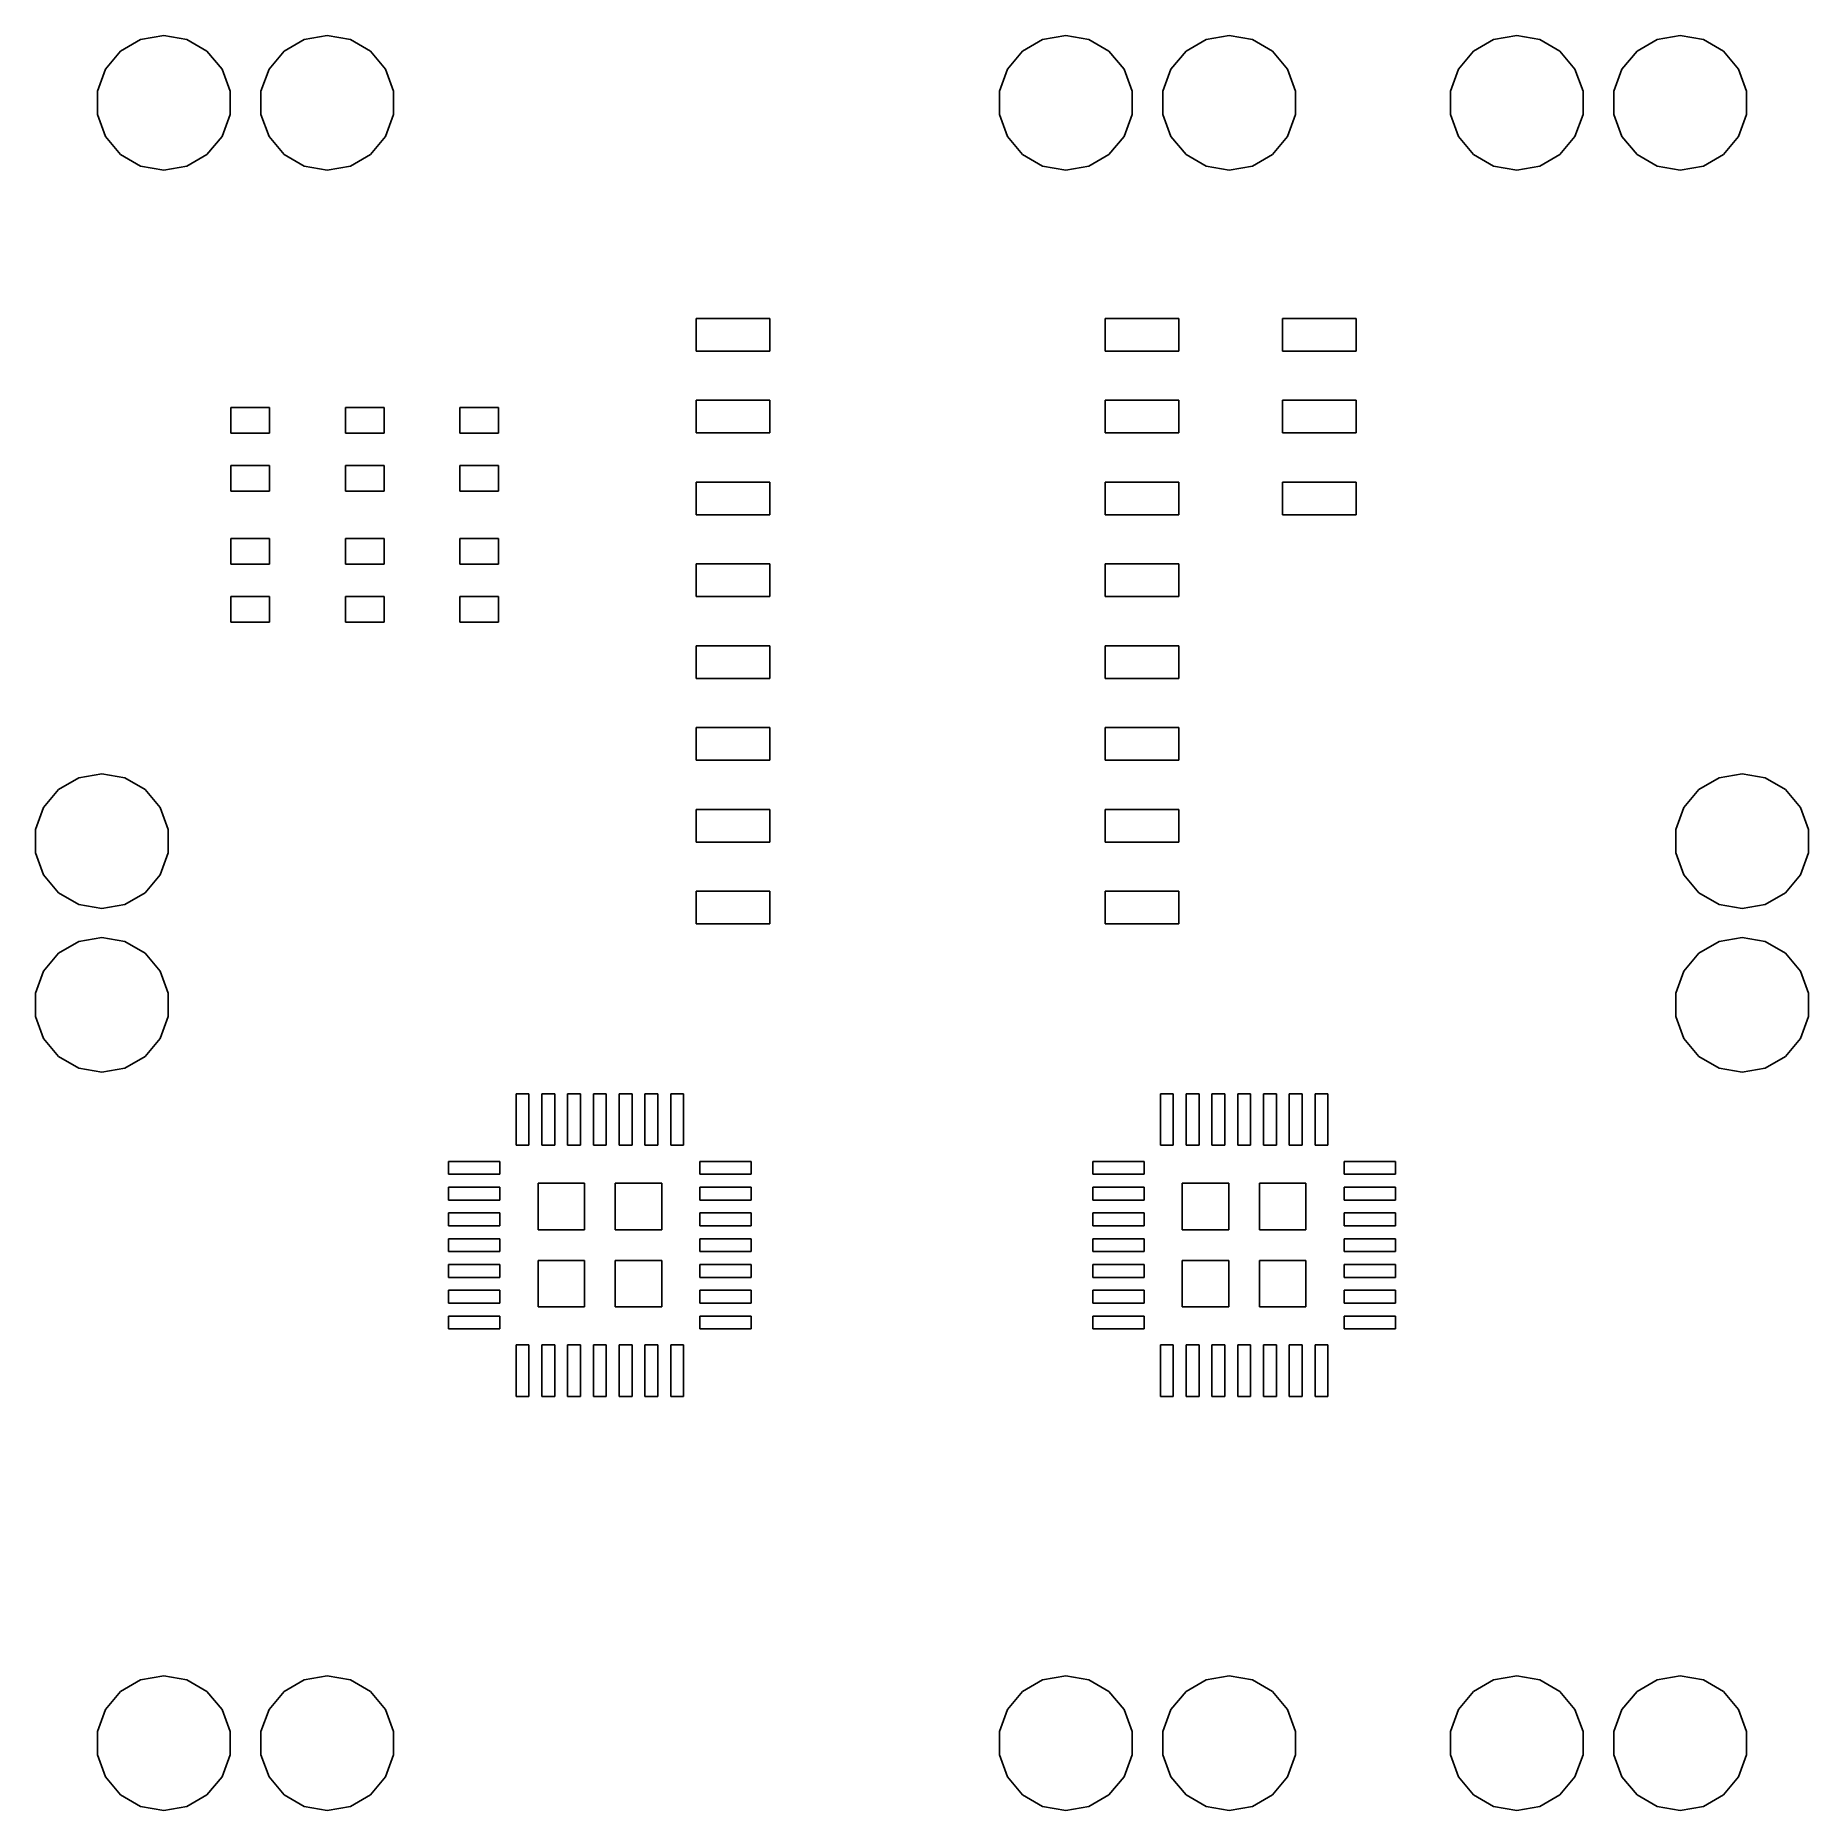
# Model space of a CAD drawing. Extents: x 1.2 to 28.8, y 1.2 to 28.8.
import ezdxf

# ---------------------------------------------------------------- set-up
doc = ezdxf.new("R2010")
doc.units = 0
doc.header["$MEASUREMENT"] = 0
doc.layers.add('BLACK', color=7, linetype='CONTINUOUS')

msp = doc.modelspace()

# ---------------------------------------------------------------- linework, layer by layer
at = {"layer": 'Black'}
for p, q in [((2.55804, 28.5308), (2.87246, 28.7123)), ((2.87246, 28.7123), (3.23, 28.7754)), ((3.23, 28.7754), (3.58754, 28.7123)), ((3.58754, 28.7123), (3.90196, 28.5308)), ((5.09804, 28.5308), (5.41246, 28.7123)), ((5.41246, 28.7123), (5.77, 28.7754)), ((5.77, 28.7754), (6.12754, 28.7123)), ((6.12754, 28.7123), (6.44196, 28.5308)), ((16.558, 28.5308), (16.8725, 28.7123)), ((16.8725, 28.7123), (17.23, 28.7754)), ((17.23, 28.7754), (17.5875, 28.7123)), ((17.5875, 28.7123), (17.902, 28.5308)), ((19.098, 28.5308), (19.4125, 28.7123)), ((19.4125, 28.7123), (19.77, 28.7754)), ((19.77, 28.7754), (20.1275, 28.7123)), ((20.1275, 28.7123), (20.442, 28.5308)), ((23.558, 28.5308), (23.8725, 28.7123)), ((23.8725, 28.7123), (24.23, 28.7754)), ((24.23, 28.7754), (24.5875, 28.7123)), ((24.5875, 28.7123), (24.902, 28.5308)), ((26.098, 28.5308), (26.4125, 28.7123)), ((26.4125, 28.7123), (26.77, 28.7754)), ((26.77, 28.7754), (27.1275, 28.7123)), ((27.1275, 28.7123), (27.442, 28.5308)), ((2.32468, 28.2527), (2.55804, 28.5308)), ((3.90196, 28.5308), (4.13532, 28.2527)), ((4.86468, 28.2527), (5.09804, 28.5308)), ((6.44196, 28.5308), (6.67532, 28.2527)), ((16.3247, 28.2527), (16.558, 28.5308)), ((17.902, 28.5308), (18.1353, 28.2527)), ((18.8647, 28.2527), (19.098, 28.5308)), ((20.442, 28.5308), (20.6753, 28.2527)), ((23.3247, 28.2527), (23.558, 28.5308)), ((24.902, 28.5308), (25.1353, 28.2527)), ((25.8647, 28.2527), (26.098, 28.5308)), ((27.442, 28.5308), (27.6753, 28.2527)), ((2.2005, 27.9115), (2.32468, 28.2527)), ((4.13532, 28.2527), (4.2595, 27.9115)), ((4.7405, 27.9115), (4.86468, 28.2527)), ((6.67532, 28.2527), (6.7995, 27.9115)), ((16.2005, 27.9115), (16.3247, 28.2527)), ((18.1353, 28.2527), (18.2595, 27.9115)), ((18.7405, 27.9115), (18.8647, 28.2527)), ((20.6753, 28.2527), (20.7995, 27.9115)), ((23.2005, 27.9115), (23.3247, 28.2527)), ((25.1353, 28.2527), (25.2595, 27.9115)), ((25.7405, 27.9115), (25.8647, 28.2527)), ((27.6753, 28.2527), (27.7995, 27.9115)), ((2.2005, 27.5485), (2.2005, 27.9115)), ((4.2595, 27.9115), (4.2595, 27.5485)), ((4.7405, 27.5485), (4.7405, 27.9115)), ((6.7995, 27.9115), (6.7995, 27.5485)), ((16.2005, 27.5485), (16.2005, 27.9115)), ((18.2595, 27.9115), (18.2595, 27.5485)), ((18.7405, 27.5485), (18.7405, 27.9115)), ((20.7995, 27.9115), (20.7995, 27.5485)), ((23.2005, 27.5485), (23.2005, 27.9115)), ((25.2595, 27.9115), (25.2595, 27.5485)), ((25.7405, 27.5485), (25.7405, 27.9115)), ((27.7995, 27.9115), (27.7995, 27.5485)), ((2.32468, 27.2073), (2.2005, 27.5485)), ((4.2595, 27.5485), (4.13532, 27.2073)), ((4.86468, 27.2073), (4.7405, 27.5485)), ((6.7995, 27.5485), (6.67532, 27.2073)), ((16.3247, 27.2073), (16.2005, 27.5485)), ((18.2595, 27.5485), (18.1353, 27.2073)), ((18.8647, 27.2073), (18.7405, 27.5485)), ((20.7995, 27.5485), (20.6753, 27.2073)), ((23.3247, 27.2073), (23.2005, 27.5485)), ((25.2595, 27.5485), (25.1353, 27.2073)), ((25.8647, 27.2073), (25.7405, 27.5485)), ((27.7995, 27.5485), (27.6753, 27.2073)), ((2.55804, 26.9292), (2.32468, 27.2073)), ((4.13532, 27.2073), (3.90196, 26.9292)), ((5.09804, 26.9292), (4.86468, 27.2073)), ((6.67532, 27.2073), (6.44196, 26.9292)), ((16.558, 26.9292), (16.3247, 27.2073)), ((18.1353, 27.2073), (17.902, 26.9292)), ((19.098, 26.9292), (18.8647, 27.2073)), ((20.6753, 27.2073), (20.442, 26.9292)), ((23.558, 26.9292), (23.3247, 27.2073)), ((25.1353, 27.2073), (24.902, 26.9292)), ((26.098, 26.9292), (25.8647, 27.2073)), ((27.6753, 27.2073), (27.442, 26.9292)), ((2.87246, 26.7477), (2.55804, 26.9292)), ((3.23, 26.6846), (2.87246, 26.7477)), ((3.58754, 26.7477), (3.23, 26.6846)), ((3.90196, 26.9292), (3.58754, 26.7477)), ((5.41246, 26.7477), (5.09804, 26.9292)), ((5.77, 26.6846), (5.41246, 26.7477)), ((6.12754, 26.7477), (5.77, 26.6846)), ((6.44196, 26.9292), (6.12754, 26.7477)), ((16.8725, 26.7477), (16.558, 26.9292)), ((17.23, 26.6846), (16.8725, 26.7477)), ((17.5875, 26.7477), (17.23, 26.6846)), ((17.902, 26.9292), (17.5875, 26.7477)), ((19.4125, 26.7477), (19.098, 26.9292)), ((19.77, 26.6846), (19.4125, 26.7477)), ((20.1275, 26.7477), (19.77, 26.6846)), ((20.442, 26.9292), (20.1275, 26.7477)), ((23.8725, 26.7477), (23.558, 26.9292)), ((24.23, 26.6846), (23.8725, 26.7477)), ((24.5875, 26.7477), (24.23, 26.6846)), ((24.902, 26.9292), (24.5875, 26.7477)), ((26.4125, 26.7477), (26.098, 26.9292)), ((26.77, 26.6846), (26.4125, 26.7477)), ((27.1275, 26.7477), (26.77, 26.6846)), ((27.442, 26.9292), (27.1275, 26.7477)), ((11.4935, 23.876), (11.4935, 24.384)), ((11.4935, 24.384), (12.6365, 24.384)), ((12.6365, 24.384), (12.6365, 23.876)), ((17.8435, 23.876), (17.8435, 24.384)), ((17.8435, 24.384), (18.9865, 24.384)), ((18.9865, 24.384), (18.9865, 23.876)), ((20.5935, 23.876), (20.5935, 24.384)), ((20.5935, 24.384), (21.7365, 24.384)), ((21.7365, 24.384), (21.7365, 23.876)), ((12.6365, 23.876), (11.4935, 23.876)), ((18.9865, 23.876), (17.8435, 23.876)), ((21.7365, 23.876), (20.5935, 23.876)), ((4.272, 22.602), (4.272, 23.002)), ((4.272, 23.002), (4.872, 23.002)), ((4.872, 23.002), (4.872, 22.602)), ((6.05, 22.602), (6.05, 23.002)), ((6.05, 23.002), (6.65, 23.002)), ((6.65, 23.002), (6.65, 22.602)), ((7.828, 22.602), (7.828, 23.002)), ((7.828, 23.002), (8.428, 23.002)), ((8.428, 23.002), (8.428, 22.602)), ((11.4935, 22.606), (11.4935, 23.114)), ((11.4935, 23.114), (12.6365, 23.114)), ((12.6365, 23.114), (12.6365, 22.606)), ((17.8435, 22.606), (17.8435, 23.114)), ((17.8435, 23.114), (18.9865, 23.114)), ((18.9865, 23.114), (18.9865, 22.606)), ((20.5935, 22.606), (20.5935, 23.114)), ((20.5935, 23.114), (21.7365, 23.114)), ((21.7365, 23.114), (21.7365, 22.606)), ((4.872, 22.602), (4.272, 22.602)), ((6.65, 22.602), (6.05, 22.602)), ((8.428, 22.602), (7.828, 22.602)), ((12.6365, 22.606), (11.4935, 22.606)), ((18.9865, 22.606), (17.8435, 22.606)), ((21.7365, 22.606), (20.5935, 22.606)), ((4.272, 21.702), (4.272, 22.102)), ((4.272, 22.102), (4.872, 22.102)), ((4.872, 22.102), (4.872, 21.702)), ((6.05, 21.702), (6.05, 22.102)), ((6.05, 22.102), (6.65, 22.102)), ((6.65, 22.102), (6.65, 21.702)), ((7.828, 21.702), (7.828, 22.102)), ((7.828, 22.102), (8.428, 22.102)), ((8.428, 22.102), (8.428, 21.702)), ((11.4935, 21.336), (11.4935, 21.844)), ((11.4935, 21.844), (12.6365, 21.844)), ((12.6365, 21.844), (12.6365, 21.336)), ((17.8435, 21.336), (17.8435, 21.844)), ((17.8435, 21.844), (18.9865, 21.844)), ((18.9865, 21.844), (18.9865, 21.336)), ((20.5935, 21.336), (20.5935, 21.844)), ((20.5935, 21.844), (21.7365, 21.844)), ((21.7365, 21.844), (21.7365, 21.336)), ((4.872, 21.702), (4.272, 21.702)), ((6.65, 21.702), (6.05, 21.702)), ((8.428, 21.702), (7.828, 21.702)), ((12.6365, 21.336), (11.4935, 21.336)), ((18.9865, 21.336), (17.8435, 21.336)), ((21.7365, 21.336), (20.5935, 21.336)), ((4.272, 20.57), (4.272, 20.97)), ((4.272, 20.97), (4.872, 20.97)), ((4.872, 20.97), (4.872, 20.57)), ((6.05, 20.57), (6.05, 20.97)), ((6.05, 20.97), (6.65, 20.97)), ((6.65, 20.97), (6.65, 20.57)), ((7.828, 20.57), (7.828, 20.97)), ((7.828, 20.97), (8.428, 20.97)), ((8.428, 20.97), (8.428, 20.57)), ((4.872, 20.57), (4.272, 20.57)), ((6.65, 20.57), (6.05, 20.57)), ((8.428, 20.57), (7.828, 20.57)), ((11.4935, 20.066), (11.4935, 20.574)), ((11.4935, 20.574), (12.6365, 20.574)), ((12.6365, 20.574), (12.6365, 20.066)), ((17.8435, 20.066), (17.8435, 20.574)), ((17.8435, 20.574), (18.9865, 20.574)), ((18.9865, 20.574), (18.9865, 20.066)), ((4.272, 19.67), (4.272, 20.07)), ((4.272, 20.07), (4.872, 20.07)), ((4.872, 20.07), (4.872, 19.67)), ((6.05, 19.67), (6.05, 20.07)), ((6.05, 20.07), (6.65, 20.07)), ((6.65, 20.07), (6.65, 19.67)), ((7.828, 19.67), (7.828, 20.07)), ((7.828, 20.07), (8.428, 20.07)), ((8.428, 20.07), (8.428, 19.67)), ((12.6365, 20.066), (11.4935, 20.066)), ((18.9865, 20.066), (17.8435, 20.066)), ((4.872, 19.67), (4.272, 19.67)), ((6.65, 19.67), (6.05, 19.67)), ((8.428, 19.67), (7.828, 19.67)), ((11.4935, 18.796), (11.4935, 19.304)), ((11.4935, 19.304), (12.6365, 19.304)), ((12.6365, 19.304), (12.6365, 18.796)), ((17.8435, 18.796), (17.8435, 19.304)), ((17.8435, 19.304), (18.9865, 19.304)), ((18.9865, 19.304), (18.9865, 18.796)), ((12.6365, 18.796), (11.4935, 18.796)), ((18.9865, 18.796), (17.8435, 18.796)), ((11.4935, 17.526), (11.4935, 18.034)), ((11.4935, 18.034), (12.6365, 18.034)), ((12.6365, 18.034), (12.6365, 17.526)), ((17.8435, 17.526), (17.8435, 18.034)), ((17.8435, 18.034), (18.9865, 18.034)), ((18.9865, 18.034), (18.9865, 17.526)), ((12.6365, 17.526), (11.4935, 17.526)), ((18.9865, 17.526), (17.8435, 17.526)), ((1.59804, 17.0708), (1.91246, 17.2523)), ((1.91246, 17.2523), (2.27, 17.3154)), ((2.27, 17.3154), (2.62754, 17.2523)), ((2.62754, 17.2523), (2.94196, 17.0708)), ((27.058, 17.0708), (27.3725, 17.2523)), ((27.3725, 17.2523), (27.73, 17.3154)), ((27.73, 17.3154), (28.0875, 17.2523)), ((28.0875, 17.2523), (28.402, 17.0708)), ((1.36468, 16.7927), (1.59804, 17.0708)), ((2.94196, 17.0708), (3.17532, 16.7927)), ((26.8247, 16.7927), (27.058, 17.0708)), ((28.402, 17.0708), (28.6353, 16.7927)), ((1.2405, 16.4515), (1.36468, 16.7927)), ((3.17532, 16.7927), (3.2995, 16.4515)), ((11.4935, 16.256), (11.4935, 16.764)), ((11.4935, 16.764), (12.6365, 16.764)), ((12.6365, 16.764), (12.6365, 16.256)), ((17.8435, 16.256), (17.8435, 16.764)), ((17.8435, 16.764), (18.9865, 16.764)), ((18.9865, 16.764), (18.9865, 16.256)), ((26.7005, 16.4515), (26.8247, 16.7927)), ((28.6353, 16.7927), (28.7595, 16.4515)), ((1.2405, 16.0885), (1.2405, 16.4515)), ((3.2995, 16.4515), (3.2995, 16.0885)), ((12.6365, 16.256), (11.4935, 16.256)), ((18.9865, 16.256), (17.8435, 16.256)), ((26.7005, 16.0885), (26.7005, 16.4515)), ((28.7595, 16.4515), (28.7595, 16.0885)), ((1.36468, 15.7473), (1.2405, 16.0885)), ((3.2995, 16.0885), (3.17532, 15.7473)), ((26.8247, 15.7473), (26.7005, 16.0885)), ((28.7595, 16.0885), (28.6353, 15.7473)), ((1.59804, 15.4692), (1.36468, 15.7473)), ((3.17532, 15.7473), (2.94196, 15.4692)), ((27.058, 15.4692), (26.8247, 15.7473)), ((28.6353, 15.7473), (28.402, 15.4692)), ((1.91246, 15.2877), (1.59804, 15.4692)), ((2.94196, 15.4692), (2.62754, 15.2877)), ((11.4935, 14.986), (11.4935, 15.494)), ((11.4935, 15.494), (12.6365, 15.494)), ((12.6365, 15.494), (12.6365, 14.986)), ((17.8435, 14.986), (17.8435, 15.494)), ((17.8435, 15.494), (18.9865, 15.494)), ((18.9865, 15.494), (18.9865, 14.986)), ((27.3725, 15.2877), (27.058, 15.4692)), ((28.402, 15.4692), (28.0875, 15.2877)), ((2.27, 15.2246), (1.91246, 15.2877)), ((2.62754, 15.2877), (2.27, 15.2246)), ((27.73, 15.2246), (27.3725, 15.2877)), ((28.0875, 15.2877), (27.73, 15.2246)), ((12.6365, 14.986), (11.4935, 14.986)), ((18.9865, 14.986), (17.8435, 14.986)), ((1.59804, 14.5308), (1.91246, 14.7123)), ((1.91246, 14.7123), (2.27, 14.7754)), ((2.27, 14.7754), (2.62754, 14.7123)), ((2.62754, 14.7123), (2.94196, 14.5308)), ((27.058, 14.5308), (27.3725, 14.7123)), ((27.3725, 14.7123), (27.73, 14.7754)), ((27.73, 14.7754), (28.0875, 14.7123)), ((28.0875, 14.7123), (28.402, 14.5308)), ((1.36468, 14.2527), (1.59804, 14.5308)), ((2.94196, 14.5308), (3.17532, 14.2527)), ((26.8247, 14.2527), (27.058, 14.5308)), ((28.402, 14.5308), (28.6353, 14.2527)), ((1.2405, 13.9115), (1.36468, 14.2527)), ((3.17532, 14.2527), (3.2995, 13.9115)), ((26.7005, 13.9115), (26.8247, 14.2527)), ((28.6353, 14.2527), (28.7595, 13.9115)), ((1.2405, 13.5485), (1.2405, 13.9115)), ((3.2995, 13.9115), (3.2995, 13.5485)), ((26.7005, 13.5485), (26.7005, 13.9115)), ((28.7595, 13.9115), (28.7595, 13.5485)), ((1.36468, 13.2073), (1.2405, 13.5485)), ((3.2995, 13.5485), (3.17532, 13.2073)), ((26.8247, 13.2073), (26.7005, 13.5485)), ((28.7595, 13.5485), (28.6353, 13.2073)), ((1.59804, 12.9292), (1.36468, 13.2073)), ((3.17532, 13.2073), (2.94196, 12.9292)), ((27.058, 12.9292), (26.8247, 13.2073)), ((28.6353, 13.2073), (28.402, 12.9292)), ((1.91246, 12.7477), (1.59804, 12.9292)), ((2.27, 12.6846), (1.91246, 12.7477)), ((2.62754, 12.7477), (2.27, 12.6846)), ((2.94196, 12.9292), (2.62754, 12.7477)), ((27.3725, 12.7477), (27.058, 12.9292)), ((27.73, 12.6846), (27.3725, 12.7477)), ((28.0875, 12.7477), (27.73, 12.6846)), ((28.402, 12.9292), (28.0875, 12.7477)), ((8.7, 11.55), (8.7, 12.35)), ((8.7, 12.35), (8.9, 12.35)), ((8.9, 12.35), (8.9, 11.55)), ((9.1, 11.55), (9.1, 12.35)), ((9.1, 12.35), (9.3, 12.35)), ((9.3, 12.35), (9.3, 11.55)), ((9.5, 11.55), (9.5, 12.35)), ((9.5, 12.35), (9.7, 12.35)), ((9.7, 12.35), (9.7, 11.55)), ((9.9, 11.55), (9.9, 12.35)), ((9.9, 12.35), (10.1, 12.35)), ((10.1, 12.35), (10.1, 11.55)), ((10.3, 11.55), (10.3, 12.35)), ((10.3, 12.35), (10.5, 12.35)), ((10.5, 12.35), (10.5, 11.55)), ((10.7, 11.55), (10.7, 12.35)), ((10.7, 12.35), (10.9, 12.35)), ((10.9, 12.35), (10.9, 11.55)), ((11.1, 11.55), (11.1, 12.35)), ((11.1, 12.35), (11.3, 12.35)), ((11.3, 12.35), (11.3, 11.55)), ((18.7, 11.55), (18.7, 12.35)), ((18.7, 12.35), (18.9, 12.35)), ((18.9, 12.35), (18.9, 11.55)), ((19.1, 11.55), (19.1, 12.35)), ((19.1, 12.35), (19.3, 12.35)), ((19.3, 12.35), (19.3, 11.55)), ((19.5, 11.55), (19.5, 12.35)), ((19.5, 12.35), (19.7, 12.35)), ((19.7, 12.35), (19.7, 11.55)), ((19.9, 11.55), (19.9, 12.35)), ((19.9, 12.35), (20.1, 12.35)), ((20.1, 12.35), (20.1, 11.55)), ((20.3, 11.55), (20.3, 12.35)), ((20.3, 12.35), (20.5, 12.35)), ((20.5, 12.35), (20.5, 11.55)), ((20.7, 11.55), (20.7, 12.35)), ((20.7, 12.35), (20.9, 12.35)), ((20.9, 12.35), (20.9, 11.55)), ((21.1, 11.55), (21.1, 12.35)), ((21.1, 12.35), (21.3, 12.35)), ((21.3, 12.35), (21.3, 11.55)), ((7.65, 11.1), (7.65, 11.3)), ((7.65, 11.3), (8.45, 11.3)), ((8.45, 11.3), (8.45, 11.1)), ((8.9, 11.55), (8.7, 11.55)), ((9.3, 11.55), (9.1, 11.55)), ((9.7, 11.55), (9.5, 11.55)), ((10.1, 11.55), (9.9, 11.55)), ((10.5, 11.55), (10.3, 11.55)), ((10.9, 11.55), (10.7, 11.55)), ((11.3, 11.55), (11.1, 11.55)), ((11.55, 11.1), (11.55, 11.3)), ((11.55, 11.3), (12.35, 11.3)), ((12.35, 11.3), (12.35, 11.1)), ((17.65, 11.1), (17.65, 11.3)), ((17.65, 11.3), (18.45, 11.3)), ((18.45, 11.3), (18.45, 11.1)), ((18.9, 11.55), (18.7, 11.55)), ((19.3, 11.55), (19.1, 11.55)), ((19.7, 11.55), (19.5, 11.55)), ((20.1, 11.55), (19.9, 11.55)), ((20.5, 11.55), (20.3, 11.55)), ((20.9, 11.55), (20.7, 11.55)), ((21.3, 11.55), (21.1, 11.55)), ((21.55, 11.1), (21.55, 11.3)), ((21.55, 11.3), (22.35, 11.3)), ((22.35, 11.3), (22.35, 11.1)), ((8.45, 11.1), (7.65, 11.1)), ((12.35, 11.1), (11.55, 11.1)), ((18.45, 11.1), (17.65, 11.1)), ((22.35, 11.1), (21.55, 11.1)), ((7.65, 10.7), (7.65, 10.9)), ((7.65, 10.9), (8.45, 10.9)), ((8.45, 10.9), (8.45, 10.7)), ((9.04, 10.24), (9.04, 10.96)), ((9.04, 10.96), (9.76, 10.96)), ((9.76, 10.96), (9.76, 10.24)), ((10.24, 10.24), (10.24, 10.96)), ((10.24, 10.96), (10.96, 10.96)), ((10.96, 10.96), (10.96, 10.24)), ((11.55, 10.7), (11.55, 10.9)), ((11.55, 10.9), (12.35, 10.9)), ((12.35, 10.9), (12.35, 10.7)), ((17.65, 10.7), (17.65, 10.9)), ((17.65, 10.9), (18.45, 10.9)), ((18.45, 10.9), (18.45, 10.7)), ((19.04, 10.24), (19.04, 10.96)), ((19.04, 10.96), (19.76, 10.96)), ((19.76, 10.96), (19.76, 10.24)), ((20.24, 10.24), (20.24, 10.96)), ((20.24, 10.96), (20.96, 10.96)), ((20.96, 10.96), (20.96, 10.24)), ((21.55, 10.7), (21.55, 10.9)), ((21.55, 10.9), (22.35, 10.9)), ((22.35, 10.9), (22.35, 10.7)), ((8.45, 10.7), (7.65, 10.7)), ((7.65, 10.3), (7.65, 10.5)), ((7.65, 10.5), (8.45, 10.5)), ((8.45, 10.5), (8.45, 10.3)), ((12.35, 10.7), (11.55, 10.7)), ((11.55, 10.3), (11.55, 10.5)), ((11.55, 10.5), (12.35, 10.5)), ((12.35, 10.5), (12.35, 10.3)), ((18.45, 10.7), (17.65, 10.7)), ((17.65, 10.3), (17.65, 10.5)), ((17.65, 10.5), (18.45, 10.5)), ((18.45, 10.5), (18.45, 10.3)), ((22.35, 10.7), (21.55, 10.7)), ((21.55, 10.3), (21.55, 10.5)), ((21.55, 10.5), (22.35, 10.5)), ((22.35, 10.5), (22.35, 10.3)), ((8.45, 10.3), (7.65, 10.3)), ((9.76, 10.24), (9.04, 10.24)), ((10.96, 10.24), (10.24, 10.24)), ((12.35, 10.3), (11.55, 10.3)), ((18.45, 10.3), (17.65, 10.3)), ((19.76, 10.24), (19.04, 10.24)), ((20.96, 10.24), (20.24, 10.24)), ((22.35, 10.3), (21.55, 10.3)), ((7.65, 9.9), (7.65, 10.1)), ((7.65, 10.1), (8.45, 10.1)), ((8.45, 10.1), (8.45, 9.9)), ((11.55, 9.9), (11.55, 10.1)), ((11.55, 10.1), (12.35, 10.1)), ((12.35, 10.1), (12.35, 9.9)), ((17.65, 9.9), (17.65, 10.1)), ((17.65, 10.1), (18.45, 10.1)), ((18.45, 10.1), (18.45, 9.9)), ((21.55, 9.9), (21.55, 10.1)), ((21.55, 10.1), (22.35, 10.1)), ((22.35, 10.1), (22.35, 9.9)), ((8.45, 9.9), (7.65, 9.9)), ((7.65, 9.5), (7.65, 9.7)), ((7.65, 9.7), (8.45, 9.7)), ((8.45, 9.7), (8.45, 9.5)), ((9.04, 9.04), (9.04, 9.76)), ((9.04, 9.76), (9.76, 9.76)), ((9.76, 9.76), (9.76, 9.04)), ((10.24, 9.04), (10.24, 9.76)), ((10.24, 9.76), (10.96, 9.76)), ((10.96, 9.76), (10.96, 9.04)), ((12.35, 9.9), (11.55, 9.9)), ((11.55, 9.5), (11.55, 9.7)), ((11.55, 9.7), (12.35, 9.7)), ((12.35, 9.7), (12.35, 9.5)), ((18.45, 9.9), (17.65, 9.9)), ((17.65, 9.5), (17.65, 9.7)), ((17.65, 9.7), (18.45, 9.7)), ((18.45, 9.7), (18.45, 9.5)), ((19.04, 9.04), (19.04, 9.76)), ((19.04, 9.76), (19.76, 9.76)), ((19.76, 9.76), (19.76, 9.04)), ((20.24, 9.04), (20.24, 9.76)), ((20.24, 9.76), (20.96, 9.76)), ((20.96, 9.76), (20.96, 9.04)), ((22.35, 9.9), (21.55, 9.9)), ((21.55, 9.5), (21.55, 9.7)), ((21.55, 9.7), (22.35, 9.7)), ((22.35, 9.7), (22.35, 9.5)), ((8.45, 9.5), (7.65, 9.5)), ((12.35, 9.5), (11.55, 9.5)), ((18.45, 9.5), (17.65, 9.5)), ((22.35, 9.5), (21.55, 9.5)), ((7.65, 9.1), (7.65, 9.3)), ((7.65, 9.3), (8.45, 9.3)), ((8.45, 9.1), (7.65, 9.1)), ((8.45, 9.3), (8.45, 9.1)), ((11.55, 9.1), (11.55, 9.3)), ((11.55, 9.3), (12.35, 9.3)), ((12.35, 9.1), (11.55, 9.1)), ((12.35, 9.3), (12.35, 9.1)), ((17.65, 9.1), (17.65, 9.3)), ((17.65, 9.3), (18.45, 9.3)), ((18.45, 9.1), (17.65, 9.1)), ((18.45, 9.3), (18.45, 9.1)), ((21.55, 9.1), (21.55, 9.3)), ((21.55, 9.3), (22.35, 9.3)), ((22.35, 9.1), (21.55, 9.1)), ((22.35, 9.3), (22.35, 9.1)), ((7.65, 8.7), (7.65, 8.9)), ((7.65, 8.9), (8.45, 8.9)), ((8.45, 8.9), (8.45, 8.7)), ((9.76, 9.04), (9.04, 9.04)), ((10.96, 9.04), (10.24, 9.04)), ((11.55, 8.7), (11.55, 8.9)), ((11.55, 8.9), (12.35, 8.9)), ((12.35, 8.9), (12.35, 8.7)), ((17.65, 8.7), (17.65, 8.9)), ((17.65, 8.9), (18.45, 8.9)), ((18.45, 8.9), (18.45, 8.7)), ((19.76, 9.04), (19.04, 9.04)), ((20.96, 9.04), (20.24, 9.04)), ((21.55, 8.7), (21.55, 8.9)), ((21.55, 8.9), (22.35, 8.9)), ((22.35, 8.9), (22.35, 8.7)), ((8.45, 8.7), (7.65, 8.7)), ((12.35, 8.7), (11.55, 8.7)), ((18.45, 8.7), (17.65, 8.7)), ((22.35, 8.7), (21.55, 8.7)), ((8.7, 7.65), (8.7, 8.45)), ((8.7, 8.45), (8.9, 8.45)), ((8.9, 8.45), (8.9, 7.65)), ((9.1, 7.65), (9.1, 8.45)), ((9.1, 8.45), (9.3, 8.45)), ((9.3, 8.45), (9.3, 7.65)), ((9.5, 7.65), (9.5, 8.45)), ((9.5, 8.45), (9.7, 8.45)), ((9.7, 8.45), (9.7, 7.65)), ((9.9, 7.65), (9.9, 8.45)), ((9.9, 8.45), (10.1, 8.45)), ((10.1, 8.45), (10.1, 7.65)), ((10.3, 7.65), (10.3, 8.45)), ((10.3, 8.45), (10.5, 8.45)), ((10.5, 8.45), (10.5, 7.65)), ((10.7, 7.65), (10.7, 8.45)), ((10.7, 8.45), (10.9, 8.45)), ((10.9, 8.45), (10.9, 7.65)), ((11.1, 7.65), (11.1, 8.45)), ((11.1, 8.45), (11.3, 8.45)), ((11.3, 8.45), (11.3, 7.65)), ((18.7, 7.65), (18.7, 8.45)), ((18.7, 8.45), (18.9, 8.45)), ((18.9, 8.45), (18.9, 7.65)), ((19.1, 7.65), (19.1, 8.45)), ((19.1, 8.45), (19.3, 8.45)), ((19.3, 8.45), (19.3, 7.65)), ((19.5, 7.65), (19.5, 8.45)), ((19.5, 8.45), (19.7, 8.45)), ((19.7, 8.45), (19.7, 7.65)), ((19.9, 7.65), (19.9, 8.45)), ((19.9, 8.45), (20.1, 8.45)), ((20.1, 8.45), (20.1, 7.65)), ((20.3, 7.65), (20.3, 8.45)), ((20.3, 8.45), (20.5, 8.45)), ((20.5, 8.45), (20.5, 7.65)), ((20.7, 7.65), (20.7, 8.45)), ((20.7, 8.45), (20.9, 8.45)), ((20.9, 8.45), (20.9, 7.65)), ((21.1, 7.65), (21.1, 8.45)), ((21.1, 8.45), (21.3, 8.45)), ((21.3, 8.45), (21.3, 7.65)), ((8.9, 7.65), (8.7, 7.65)), ((9.3, 7.65), (9.1, 7.65)), ((9.7, 7.65), (9.5, 7.65)), ((10.1, 7.65), (9.9, 7.65)), ((10.5, 7.65), (10.3, 7.65)), ((10.9, 7.65), (10.7, 7.65)), ((11.3, 7.65), (11.1, 7.65)), ((18.9, 7.65), (18.7, 7.65)), ((19.3, 7.65), (19.1, 7.65)), ((19.7, 7.65), (19.5, 7.65)), ((20.1, 7.65), (19.9, 7.65)), ((20.5, 7.65), (20.3, 7.65)), ((20.9, 7.65), (20.7, 7.65)), ((21.3, 7.65), (21.1, 7.65)), ((2.87246, 3.25233), (3.23, 3.31538)), ((3.23, 3.31538), (3.58754, 3.25233)), ((5.41246, 3.25233), (5.77, 3.31538)), ((5.77, 3.31538), (6.12754, 3.25233)), ((16.8725, 3.25233), (17.23, 3.31538)), ((17.23, 3.31538), (17.5875, 3.25233)), ((19.4125, 3.25233), (19.77, 3.31538)), ((19.77, 3.31538), (20.1275, 3.25233)), ((23.8725, 3.25233), (24.23, 3.31538)), ((24.23, 3.31538), (24.5875, 3.25233)), ((26.4125, 3.25233), (26.77, 3.31538)), ((26.77, 3.31538), (27.1275, 3.25233)), ((2.32468, 2.79269), (2.55804, 3.07081)), ((2.55804, 3.07081), (2.87246, 3.25233)), ((3.58754, 3.25233), (3.90196, 3.07081)), ((3.90196, 3.07081), (4.13532, 2.79269)), ((4.86468, 2.79269), (5.09804, 3.07081)), ((5.09804, 3.07081), (5.41246, 3.25233)), ((6.12754, 3.25233), (6.44196, 3.07081)), ((6.44196, 3.07081), (6.67532, 2.79269)), ((16.3247, 2.79269), (16.558, 3.07081)), ((16.558, 3.07081), (16.8725, 3.25233)), ((17.5875, 3.25233), (17.902, 3.07081)), ((17.902, 3.07081), (18.1353, 2.79269)), ((18.8647, 2.79269), (19.098, 3.07081)), ((19.098, 3.07081), (19.4125, 3.25233)), ((20.1275, 3.25233), (20.442, 3.07081)), ((20.442, 3.07081), (20.6753, 2.79269)), ((23.3247, 2.79269), (23.558, 3.07081)), ((23.558, 3.07081), (23.8725, 3.25233)), ((24.5875, 3.25233), (24.902, 3.07081)), ((24.902, 3.07081), (25.1353, 2.79269)), ((25.8647, 2.79269), (26.098, 3.07081)), ((26.098, 3.07081), (26.4125, 3.25233)), ((27.1275, 3.25233), (27.442, 3.07081)), ((27.442, 3.07081), (27.6753, 2.79269)), ((2.2005, 2.45153), (2.32468, 2.79269)), ((4.13532, 2.79269), (4.2595, 2.45153)), ((4.7405, 2.45153), (4.86468, 2.79269)), ((6.67532, 2.79269), (6.7995, 2.45153)), ((16.2005, 2.45153), (16.3247, 2.79269)), ((18.1353, 2.79269), (18.2595, 2.45153)), ((18.7405, 2.45153), (18.8647, 2.79269)), ((20.6753, 2.79269), (20.7995, 2.45153)), ((23.2005, 2.45153), (23.3247, 2.79269)), ((25.1353, 2.79269), (25.2595, 2.45153)), ((25.7405, 2.45153), (25.8647, 2.79269)), ((27.6753, 2.79269), (27.7995, 2.45153)), ((2.2005, 2.08847), (2.2005, 2.45153)), ((4.2595, 2.45153), (4.2595, 2.08847)), ((4.7405, 2.08847), (4.7405, 2.45153)), ((6.7995, 2.45153), (6.7995, 2.08847)), ((16.2005, 2.08847), (16.2005, 2.45153)), ((18.2595, 2.45153), (18.2595, 2.08847)), ((18.7405, 2.08847), (18.7405, 2.45153)), ((20.7995, 2.45153), (20.7995, 2.08847)), ((23.2005, 2.08847), (23.2005, 2.45153)), ((25.2595, 2.45153), (25.2595, 2.08847)), ((25.7405, 2.08847), (25.7405, 2.45153)), ((27.7995, 2.45153), (27.7995, 2.08847)), ((2.32468, 1.74731), (2.2005, 2.08847)), ((4.2595, 2.08847), (4.13532, 1.74731)), ((4.86468, 1.74731), (4.7405, 2.08847)), ((6.7995, 2.08847), (6.67532, 1.74731)), ((16.3247, 1.74731), (16.2005, 2.08847)), ((18.2595, 2.08847), (18.1353, 1.74731)), ((18.8647, 1.74731), (18.7405, 2.08847)), ((20.7995, 2.08847), (20.6753, 1.74731)), ((23.3247, 1.74731), (23.2005, 2.08847)), ((25.2595, 2.08847), (25.1353, 1.74731)), ((25.8647, 1.74731), (25.7405, 2.08847)), ((27.7995, 2.08847), (27.6753, 1.74731)), ((2.55804, 1.46919), (2.32468, 1.74731)), ((4.13532, 1.74731), (3.90196, 1.46919)), ((5.09804, 1.46919), (4.86468, 1.74731)), ((6.67532, 1.74731), (6.44196, 1.46919)), ((16.558, 1.46919), (16.3247, 1.74731)), ((18.1353, 1.74731), (17.902, 1.46919)), ((19.098, 1.46919), (18.8647, 1.74731)), ((20.6753, 1.74731), (20.442, 1.46919)), ((23.558, 1.46919), (23.3247, 1.74731)), ((25.1353, 1.74731), (24.902, 1.46919)), ((26.098, 1.46919), (25.8647, 1.74731)), ((27.6753, 1.74731), (27.442, 1.46919)), ((2.87246, 1.28767), (2.55804, 1.46919)), ((3.90196, 1.46919), (3.58754, 1.28767)), ((5.41246, 1.28767), (5.09804, 1.46919)), ((6.44196, 1.46919), (6.12754, 1.28767)), ((16.8725, 1.28767), (16.558, 1.46919)), ((17.902, 1.46919), (17.5875, 1.28767)), ((19.4125, 1.28767), (19.098, 1.46919)), ((20.442, 1.46919), (20.1275, 1.28767)), ((23.8725, 1.28767), (23.558, 1.46919)), ((24.902, 1.46919), (24.5875, 1.28767)), ((26.4125, 1.28767), (26.098, 1.46919)), ((27.442, 1.46919), (27.1275, 1.28767)), ((3.23, 1.22462), (2.87246, 1.28767)), ((3.58754, 1.28767), (3.23, 1.22462)), ((5.77, 1.22462), (5.41246, 1.28767)), ((6.12754, 1.28767), (5.77, 1.22462)), ((17.23, 1.22462), (16.8725, 1.28767)), ((17.5875, 1.28767), (17.23, 1.22462)), ((19.77, 1.22462), (19.4125, 1.28767)), ((20.1275, 1.28767), (19.77, 1.22462)), ((24.23, 1.22462), (23.8725, 1.28767)), ((24.5875, 1.28767), (24.23, 1.22462)), ((26.77, 1.22462), (26.4125, 1.28767)), ((27.1275, 1.28767), (26.77, 1.22462))]:
    msp.add_line(p, q, dxfattribs=at)

doc.saveas('drawing.dxf')
